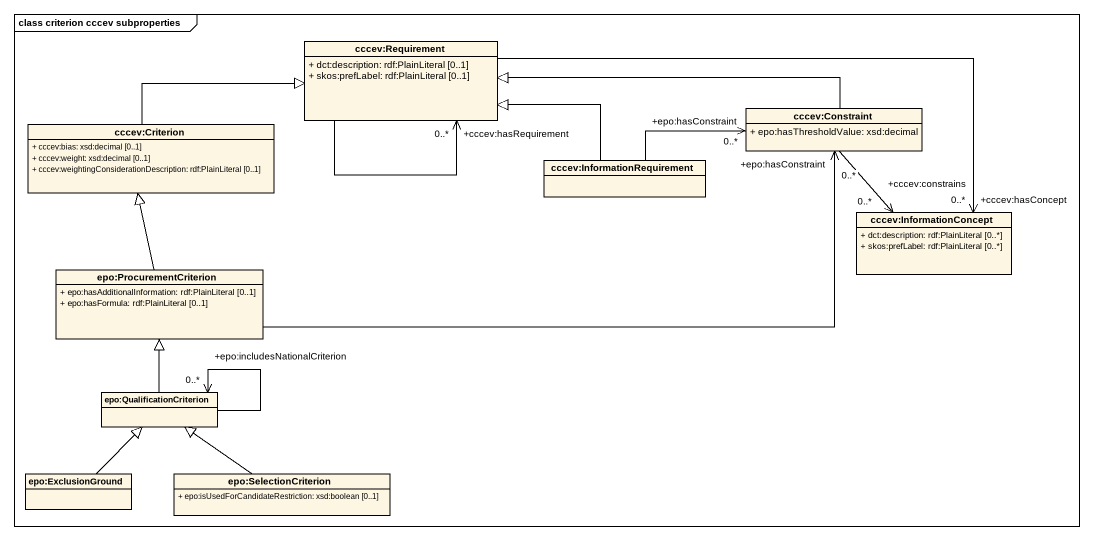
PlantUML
@startuml
mainframe class criterion cccev subproperties
hide circle
hide empty members
skinparam classAttributeIconSize 0
class "cccev:Requirement" as cccev_Requirement {
  + dct:description: rdf:PlainLiteral [0..1]
  + skos:prefLabel: rdf:PlainLiteral [0..1]
}
class "cccev:Constraint" as cccev_Constraint {
  + epo:hasThresholdValue: xsd:decimal
}
class "cccev:Criterion" as cccev_Criterion {
  + cccev:bias: xsd:decimal [0..1]
  + cccev:weight: xsd:decimal [0..1]
  + cccev:weightingConsiderationDescription: rdf:PlainLiteral [0..1]
}
class "cccev:InformationRequirement" as cccev_InformationRequirement
class "cccev:InformationConcept" as cccev_InformationConcept {
  + dct:description: rdf:PlainLiteral [0..*]
  + skos:prefLabel: rdf:PlainLiteral [0..*]
}
class "epo:ProcurementCriterion" as epo_ProcurementCriterion {
  + epo:hasAdditionalInformation: rdf:PlainLiteral [0..1]
  + epo:hasFormula: rdf:PlainLiteral [0..1]
}
class "epo:QualificationCriterion" as epo_QualificationCriterion
class "epo:ExclusionGround" as epo_ExclusionGround
class "epo:SelectionCriterion" as epo_SelectionCriterion {
  + epo:isUsedForCandidateRestriction: xsd:boolean [0..1]
}
cccev_Requirement --> "+cccev:hasRequirement\n0..*" cccev_Requirement
cccev_Requirement -right-> "+cccev:hasConcept\n0..*" cccev_InformationConcept
cccev_Constraint -left-|> cccev_Requirement
cccev_Constraint --> "+cccev:constrains\n0..*" cccev_InformationConcept
cccev_Criterion -right-|> cccev_Requirement
cccev_InformationRequirement -left-|> cccev_Requirement
cccev_InformationRequirement -right-> "+epo:hasConstraint\n0..*" cccev_Constraint
epo_ProcurementCriterion -right-> "+epo:hasConstraint\n0..*" cccev_Constraint
epo_ProcurementCriterion -up-|> cccev_Criterion
epo_QualificationCriterion -up-|> epo_ProcurementCriterion
epo_QualificationCriterion --> "+epo:includesNationalCriterion\n0..*" epo_QualificationCriterion
epo_ExclusionGround -up-|> epo_QualificationCriterion
epo_SelectionCriterion -up-|> epo_QualificationCriterion
@enduml
